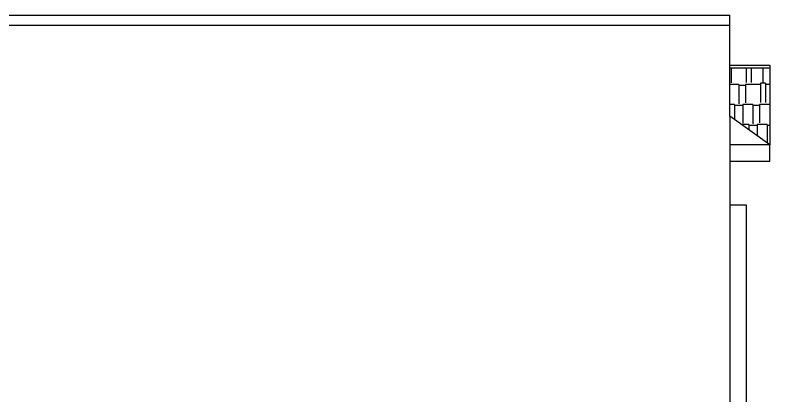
# Model space of a CAD drawing. Header units: inches. Extents: x 1397 to 20304, y -27267 to -746.
# Drawn here: x 17509.4 to 17736.1, y -21775.9 to -21661.4 of the extents above; entities that cross this region are included whole.
import ezdxf

# ---------------------------------------------------------------- set-up
doc = ezdxf.new("R2010")
doc.units = ezdxf.units.IN
doc.header["$LTSCALE"] = 17
doc.header["$MEASUREMENT"] = 0
doc.layers.add('25 BOT BAR', color=12, linetype='Continuous', lineweight=25)

msp = doc.modelspace()

# ---------------------------------------------------------------- hatches: boundary and pattern name
at = {"layer": '25 BOT BAR'}
h = msp.add_hatch(dxfattribs=at)
h.set_pattern_fill('AR-RSHKE', color=8, scale=0.5, angle=180)
h.set_pattern_definition([(180, (0, -832.328), (-12.75, -6), [3, -2.5, 3.5, -1.5, 4.5, -2]), (180, (-3, -832.578), (-12.75, -6), [2.5, -9.5, 2, -3]), (180, (-9, -831.953), (-12.75, -6), [1.5, -15.5]), (270, (0, -832.328), (4.25, -6), [5.75, -18.25]), (270, (-3, -832.328), (4.25, -6), [5.625, -18.375]), (270, (-5.5, -832.328), (4.25, -6), [5.25, -18.75]), (270, (-9, -831.953), (4.25, -6), [5.75, -18.25]), (270, (-10.5, -831.953), (4.25, -6), [5.75, -18.25]), (270, (-15, -832.328), (4.25, -6), [5.5, -18.5])])
h.paths.add_polyline_path([(17736.12, -21677.44), (17724.12, -21677.44), (17724.12, -21691.81), (17736.12, -21700.44)])

# ---------------------------------------------------------------- linework, layer by layer
for p, q in [((17263.66, -21661.44), (17724.12, -21661.44)), ((17724.12, -21691.81), (17724.12, -21661.44)), ((17263.66, -21664.44), (17724.12, -21664.44)), ((17724.12, -21676.44), (17736.12, -21676.44)), ((17736.12, -21677.44), (17724.12, -21677.44)), ((17736.12, -21676.44), (17736.12, -21700.44)), ((17724.12, -21691.81), (17724.12, -21812.44)), ((17736.12, -21700.44), (17724.12, -21691.81)), ((17736.12, -21700.44), (17724.12, -21700.44)), ((17736.12, -21705.44), (17736.12, -21700.44)), ((17736.12, -21705.44), (17724.12, -21705.44)), ((17729.12, -21718.6), (17724.12, -21718.6)), ((17729.12, -22221.44), (17729.12, -21718.6))]:
    msp.add_line(p, q, dxfattribs=at)

doc.saveas('drawing.dxf')
